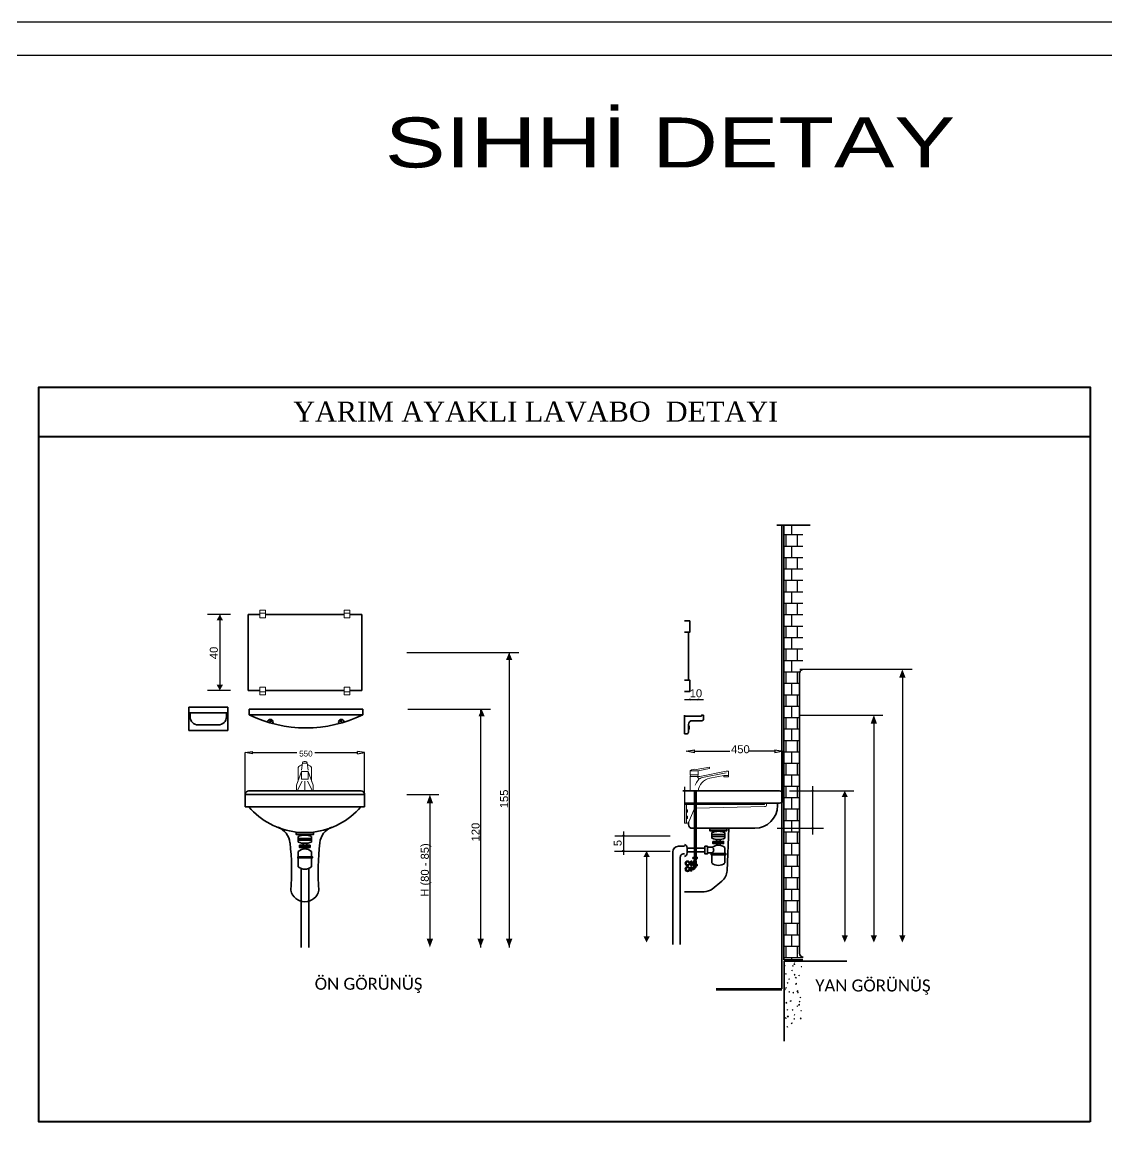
# Model space of a CAD drawing. Header units: centimetres. Extents: x 405464 to 563355, y 50011 to 66875.
# Drawn here: x 551317 to 554570, y 55663 to 59011 of the extents above; entities that cross this region are included whole.
import ezdxf
from ezdxf.enums import TextEntityAlignment as Align

# ---------------------------------------------------------------- set-up
doc = ezdxf.new("R2010")
doc.units = ezdxf.units.CM
doc.layers.get('0').update_dxf_attribs({"lineweight": 9})
for name, color, linetype, lineweight in [('0-KRCN-CHZ', 7, 'Continuous', 25), ('0-KRCN-IST-YAZI', 81, 'Continuous', 30), ('0-KRCN-SHT-DETAY-25', 4, 'Continuous', 25), ('0-KRCN-SHT-DETAY-35', 141, 'Continuous', 35), ('0-KRCN-SHT-DETAY-YAZI', 71, 'Continuous', 35), ('0-KRCN-SHT-DETAY-ÇERÇEVE', 71, 'Continuous', 40), ('0-KRCN-SHT-LAVABO', 171, 'Continuous', 35), ('0-KRCN-SHT-PİSSU50', 220, 'boru50LINE', 35), ('0-KRCN-SHT-SICAKSU-1-2', 50, 'boru12LINE', 35), ('0-KRCN-SHT-SOĞUKSU-1-2', 4, 'boru12LINE', 35), ('0-KRCN-SHT-YAZI', 31, 'Continuous', 35), ('0-KRCN-SIHHI', 7, 'Continuous', 25), ('0-KRCN-ST2', 7, 'Continuous', 25), ('0-KRCN-ST3', 4, 'Continuous', 25), ('0-KRCN-T-DETAIL', 7, 'Continuous', 25), ('0-KRCN-Z-ANTET', 71, 'Continuous', 30)]:
    doc.layers.add(name, color=color, linetype=linetype, lineweight=lineweight)
doc.styles.add('CAP', font='ARIALNB.TTF')
doc.styles.add('KATMAN YAZI STİLİ', font='calibri.ttf')
doc.styles.add('M', font='arial.ttf', dxfattribs={"width": 0.8, "height": 15})
doc.styles.add('mm', font='times.ttf', dxfattribs={"height": 3.3})
doc.styles.add('POZ_YAZILARI', font='arial.ttf', dxfattribs={"height": 30})
doc.styles.add('TROMANT', font='arial.ttf', dxfattribs={"width": 0.8})
doc.linetypes.add('boru12LINE', pattern='A,50,-0.8,["1/2\'\'",CAP,S=7,R=0,X=0,Y=-3],-16', length=66.8)
doc.linetypes.add('boru50LINE', pattern='A,40,-0.8,["50",CAP,S=7,R=0,X=0,Y=-3],-10', length=50.8)

# ---------------------------------------------------------------- blocks, each defined once
blk = doc.blocks.new('_ClosedBlank')
at = {"color": 0, "linetype": 'ByBlock', "lineweight": -2}
for p, q in [((-1, 0.17), (0, 0)), ((-1, 0.17), (-1, -0.17)), ((0, 0), (-1, -0.17))]:
    blk.add_line(p, q, dxfattribs=at)
blk = doc.blocks.new('*U155')
at = {"layer": '0-KRCN-CHZ', "color": 7, "linetype": 'ByBlock', "style": 'POZ_YAZILARI'}
blk.add_text('550', height=10.77, dxfattribs=at).set_placement((64145, -74460.5, 0))
blk = doc.blocks.new('G$CA7AD8ECE')
at = {"layer": '0-KRCN-SHT-DETAY-25', "color": 22}
for p, q in [((1129.4, -221, 108.5), (1129.4, -206.9, 108.5)), ((1117.4, -221, 108.5), (1145.8, -221, 108.5)), ((1120.8, -238.1, 108.5), (1120.8, -221, 108.5)), ((1137.9, -238.1, 108.5), (1137.9, -221, 108.5)), ((1117.4, -238.1, 108.5), (1145.8, -238.1, 108.5)), ((1129.4, -255.2, 108.5), (1129.4, -238.1, 108.5)), ((1117.4, -255.2, 108.5), (1145.8, -255.2, 108.5)), ((1120.8, -272.4, 108.5), (1120.8, -255.2, 108.5)), ((1137.9, -272.4, 108.5), (1137.9, -255.2, 108.5)), ((1117.4, -272.4, 108.5), (1145.8, -272.4, 108.5)), ((1129.4, -289.5, 108.5), (1129.4, -272.4, 108.5)), ((1117.4, -289.5, 108.5), (1145.8, -289.5, 108.5)), ((1120.8, -306.7, 108.5), (1120.8, -289.5, 108.5)), ((1137.9, -306.7, 108.5), (1137.9, -289.5, 108.5)), ((1117.4, -306.7, 108.5), (1145.8, -306.7, 108.5)), ((1129.4, -323.8, 108.5), (1129.4, -306.7, 108.5)), ((1117.4, -323.8, 108.5), (1145.8, -323.8, 108.5)), ((1120.8, -341, 108.5), (1120.8, -323.8, 108.5)), ((1137.9, -341, 108.5), (1137.9, -323.8, 108.5)), ((1117.4, -341, 108.5), (1145.8, -341, 108.5)), ((1129.4, -358.1, 108.5), (1129.4, -341, 108.5)), ((1117.4, -358.1, 108.5), (1145.8, -358.1, 108.5)), ((1120.8, -375.2, 108.5), (1120.8, -358.1, 108.5)), ((1137.9, -375.2, 108.5), (1137.9, -358.1, 108.5)), ((1117.4, -375.2, 108.5), (1145.8, -375.2, 108.5)), ((1129.4, -392.4, 108.5), (1129.4, -375.2, 108.5)), ((1117.4, -392.4, 108.5), (1145.8, -392.4, 108.5)), ((1120.8, -409.5, 108.5), (1120.8, -392.4, 108.5)), ((1137.9, -409.5, 108.5), (1137.9, -392.4, 108.5)), ((1117.4, -409.5, 108.5), (1145.8, -409.5, 108.5)), ((1129.4, -426.7, 108.5), (1129.4, -409.5, 108.5)), ((1117.4, -426.7, 108.5), (1141.2, -426.7, 108.5)), ((1120.8, -443.8, 108.5), (1120.8, -426.7, 108.5)), ((1137.9, -443.8, 108.5), (1137.9, -426.7, 108.5)), ((1117.4, -443.8, 108.5), (1140.7, -443.8, 108.5)), ((1129.4, -461, 108.5), (1129.4, -443.8, 108.5)), ((1117.4, -461, 108.5), (1140.7, -461, 108.5)), ((1120.8, -478.1, 108.5), (1120.8, -461, 108.5)), ((1137.9, -478.1, 108.5), (1137.9, -461, 108.5)), ((1117.4, -478.1, 108.5), (1140.7, -478.1, 108.5)), ((1129.4, -495.2, 108.5), (1129.4, -478.1, 108.5)), ((1117.4, -495.2, 108.5), (1140.7, -495.2, 108.5)), ((1120.8, -512.4, 108.5), (1120.8, -495.2, 108.5)), ((1137.9, -512.4, 108.5), (1137.9, -495.2, 108.5)), ((1117.4, -512.4, 108.5), (1140.7, -512.4, 108.5)), ((1129.4, -529.5, 108.5), (1129.4, -512.4, 108.5)), ((1117.4, -529.5, 108.5), (1140.7, -529.5, 108.5)), ((1120.8, -546.7, 108.5), (1120.8, -529.5, 108.5)), ((1137.9, -546.7, 108.5), (1137.9, -529.5, 108.5)), ((1117.4, -546.7, 108.5), (1140.7, -546.7, 108.5)), ((1129.4, -563.8, 108.5), (1129.4, -546.7, 108.5)), ((1117.4, -563.8, 108.5), (1140.7, -563.8, 108.5)), ((1120.8, -581, 108.5), (1120.8, -563.8, 108.5)), ((1137.9, -581, 108.5), (1137.9, -563.8, 108.5)), ((1117.4, -581, 108.5), (1140.7, -581, 108.5)), ((1129.4, -598.1, 108.5), (1129.4, -581, 108.5)), ((1117.4, -598.1, 108.5), (1140.7, -598.1, 108.5)), ((1120.8, -615.2, 108.5), (1120.8, -598.1, 108.5)), ((1137.9, -615.2, 108.5), (1137.9, -598.1, 108.5)), ((1117.4, -615.2, 108.5), (1140.7, -615.2, 108.5)), ((1129.4, -632.4, 108.5), (1129.4, -615.2, 108.5)), ((1117.4, -632.4, 108.5), (1140.7, -632.4, 108.5)), ((1120.8, -649.5, 108.5), (1120.8, -632.4, 108.5)), ((1137.9, -649.5, 108.5), (1137.9, -632.4, 108.5)), ((1117.4, -649.5, 108.5), (1140.7, -649.5, 108.5)), ((1129.4, -666.7, 108.5), (1129.4, -649.5, 108.5)), ((1117.4, -666.7, 108.5), (1140.7, -666.7, 108.5)), ((1120.8, -683.8, 108.5), (1120.8, -666.7, 108.5)), ((1137.9, -683.8, 108.5), (1137.9, -666.7, 108.5)), ((1117.4, -683.8, 108.5), (1140.7, -683.8, 108.5)), ((1129.4, -701, 108.5), (1129.4, -683.8, 108.5)), ((1117.4, -701, 108.5), (1140.7, -701, 108.5)), ((1120.8, -718.1, 108.5), (1120.8, -701, 108.5)), ((1137.9, -718.1, 108.5), (1137.9, -701, 108.5)), ((1117.4, -718.1, 108.5), (1140.7, -718.1, 108.5)), ((1129.4, -735.2, 108.5), (1129.4, -718.1, 108.5)), ((1117.4, -735.2, 108.5), (1140.7, -735.2, 108.5)), ((1120.8, -752.4, 108.5), (1120.8, -735.2, 108.5)), ((1137.9, -752.4, 108.5), (1137.9, -735.2, 108.5)), ((1117.4, -752.4, 108.5), (1140.7, -752.4, 108.5)), ((1129.4, -769.5, 108.5), (1129.4, -752.4, 108.5)), ((1117.4, -769.5, 108.5), (1140.7, -769.5, 108.5)), ((1120.8, -786.7, 108.5), (1120.8, -769.5, 108.5)), ((1137.9, -786.7, 108.5), (1137.9, -769.5, 108.5)), ((1117.4, -786.7, 108.5), (1140.7, -786.7, 108.5)), ((1129.4, -803.8, 108.5), (1129.4, -786.7, 108.5)), ((1117.4, -803.8, 108.5), (1140.7, -803.8, 108.5)), ((1120.8, -821, 108.5), (1120.8, -803.8, 108.5)), ((1137.9, -821, 108.5), (1137.9, -803.8, 108.5)), ((1117.4, -821, 108.5), (1140.7, -821, 108.5)), ((1129.4, -838.1, 108.5), (1129.4, -821, 108.5)), ((1117.4, -838.1, 108.5), (1140.7, -838.1, 108.5)), ((1120.8, -855.2, 108.5), (1120.8, -838.1, 108.5)), ((1137.9, -855.2, 108.5), (1137.9, -838.1, 108.5)), ((1117.4, -855.2, 108.5), (1145.8, -855.2, 108.5)), ((1129.4, -858.4, 108.5), (1129.4, -855.2, 108.5))]:
    blk.add_line(p, q, dxfattribs=at)
at = {"layer": '0-KRCN-SHT-DETAY-25', "color": 22, "lineweight": 20}
for p, q in [((1117.6, -866.6, 108.5), (1118.2, -865.8, 108.5)), ((1117.6, -866.8, 108.5), (1118.4, -866.9, 108.5)), ((1118, -867.5, 108.5), (1119.2, -867, 108.5)), ((1118, -867.5, 108.5), (1118.8, -868.1, 108.5)), ((1118.4, -866.9, 108.5), (1118.2, -865.8, 108.5)), ((1118.8, -868.1, 108.5), (1119.2, -867, 108.5)), ((1130.2, -867.9, 108.5), (1131, -866.9, 108.5)), ((1130.2, -867.9, 108.5), (1131.3, -868, 108.5)), ((1131.3, -868, 108.5), (1131, -866.9, 108.5)), ((1132, -865.5, 108.5), (1133.4, -864, 108.5)), ((1132, -865.5, 108.5), (1133.6, -865.7, 108.5)), ((1133, -861.7, 108.5), (1134.2, -861.3, 108.5)), ((1133, -861.7, 108.5), (1133.9, -862.3, 108.5)), ((1133.6, -865.7, 108.5), (1133.4, -864, 108.5)), ((1133.9, -862.3, 108.5), (1134.2, -861.2, 108.5)), ((1143, -869.1, 108.5), (1143.9, -868, 108.5)), ((1143, -869.1, 108.5), (1144.1, -869.2, 108.5)), ((1119.9, -880.3, 108.5), (1120.7, -879.2, 108.5)), ((1119.9, -880.3, 108.5), (1120.9, -880.3, 108.5)), ((1120.9, -880.3, 108.5), (1120.7, -879.2, 108.5)), ((1124.3, -887.6, 108.5), (1125.5, -887.1, 108.5)), ((1125.2, -888.2, 108.5), (1125.5, -887.1, 108.5)), ((1128.6, -874.7, 108.5), (1129.9, -874.2, 108.5)), ((1128.6, -874.7, 108.5), (1129.5, -875.3, 108.5)), ((1129.5, -875.3, 108.5), (1129.9, -874.2, 108.5)), ((1132.7, -881.4, 108.5), (1133.5, -880.3, 108.5)), ((1132.7, -881.4, 108.5), (1133.7, -881.5, 108.5)), ((1133.7, -881.5, 108.5), (1133.5, -880.3, 108.5)), ((1134.4, -885.8, 108.5), (1135.7, -884.4, 108.5)), ((1134.4, -885.8, 108.5), (1135.9, -886.1, 108.5)), ((1135.9, -886.1, 108.5), (1135.7, -884.4, 108.5)), ((1139.3, -881.9, 108.5), (1140.5, -881.4, 108.5)), ((1139.3, -881.9, 108.5), (1140.2, -882.5, 108.5)), ((1140.2, -882.5, 108.5), (1140.5, -881.4, 108.5)), ((1117.7, -903.2, 108.5), (1119.1, -901.8, 108.5)), ((1117.7, -903.2, 108.5), (1119.2, -903.5, 108.5)), ((1119.2, -903.5, 108.5), (1119.1, -901.8, 108.5)), ((1119.9, -900.6, 108.5), (1121.2, -900.1, 108.5)), ((1119.9, -900.6, 108.5), (1120.8, -901.2, 108.5)), ((1120.8, -901.2, 108.5), (1121.2, -900.1, 108.5)), ((1122.3, -893.7, 108.5), (1123.2, -892.7, 108.5)), ((1122.3, -893.7, 108.5), (1123.4, -893.8, 108.5)), ((1123.4, -893.8, 108.5), (1123.2, -892.7, 108.5)), ((1124.3, -887.6, 108.5), (1125.2, -888.2, 108.5)), ((1134.9, -894.8, 108.5), (1136.2, -894.3, 108.5)), ((1134.9, -894.8, 108.5), (1135.8, -895.4, 108.5)), ((1135.1, -894.8, 108.5), (1136, -893.8, 108.5)), ((1135.1, -894.8, 108.5), (1136.2, -894.9, 108.5)), ((1135.8, -895.4, 108.5), (1136.2, -894.3, 108.5)), ((1136.2, -894.9, 108.5), (1136, -893.8, 108.5)), ((1124.8, -907.1, 108.5), (1125.7, -906.1, 108.5)), ((1124.8, -907.1, 108.5), (1125.9, -907.2, 108.5)), ((1125.9, -907.2, 108.5), (1125.7, -906.1, 108.5)), ((1126.2, -920.7, 108.5), (1127.5, -920.2, 108.5)), ((1126.2, -920.7, 108.5), (1127.1, -921.3, 108.5)), ((1127.1, -921.3, 108.5), (1127.5, -920.2, 108.5)), ((1127.3, -920.5, 108.5), (1128.2, -919.5, 108.5)), ((1127.3, -920.5, 108.5), (1128.4, -920.6, 108.5)), ((1128.4, -920.6, 108.5), (1128.2, -919.5, 108.5)), ((1130.6, -907.8, 108.5), (1131.8, -907.3, 108.5)), ((1130.6, -907.8, 108.5), (1131.5, -908.4, 108.5)), ((1131.5, -908.4, 108.5), (1131.8, -907.3, 108.5)), ((1136.7, -906.2, 108.5), (1138.1, -904.7, 108.5)), ((1136.7, -906.2, 108.5), (1138.3, -906.4, 108.5)), ((1137.6, -908.2, 108.5), (1138.5, -907.2, 108.5)), ((1137.6, -908.2, 108.5), (1138.7, -908.3, 108.5)), ((1138.3, -906.4, 108.5), (1138.1, -904.7, 108.5)), ((1138.7, -908.3, 108.5), (1138.5, -907.2, 108.5)), ((1140.1, -921.7, 108.5), (1141, -920.6, 108.5)), ((1141.2, -921.8, 108.5), (1141, -920.6, 108.5)), ((1141.2, -915, 108.5), (1142.5, -914.5, 108.5)), ((1141.2, -915, 108.5), (1142.1, -915.6, 108.5)), ((1142.1, -915.6, 108.5), (1142.5, -914.5, 108.5)), ((1117.6, -932.1, 108.5), (1117.8, -931.8, 108.5)), ((1117.6, -932.9, 108.5), (1118, -933, 108.5)), ((1118, -932.9, 108.5), (1117.8, -931.8, 108.5)), ((1120, -923.6, 108.5), (1121.4, -922.1, 108.5)), ((1120, -923.6, 108.5), (1121.6, -923.8, 108.5)), ((1121.6, -923.8, 108.5), (1121.4, -922.1, 108.5)), ((1121.9, -933.7, 108.5), (1123.1, -933.2, 108.5)), ((1121.9, -933.7, 108.5), (1122.8, -934.3, 108.5)), ((1122.8, -934.3, 108.5), (1123.1, -933.2, 108.5)), ((1129.8, -934, 108.5), (1130.6, -933, 108.5)), ((1129.8, -934, 108.5), (1130.8, -934.1, 108.5)), ((1130.8, -934.1, 108.5), (1130.6, -932.9, 108.5)), ((1136.9, -927.9, 108.5), (1138.2, -927.4, 108.5)), ((1136.9, -927.9, 108.5), (1137.8, -928.5, 108.5)), ((1137.8, -928.5, 108.5), (1138.2, -927.4, 108.5)), ((1139.1, -926.5, 108.5), (1140.5, -925.1, 108.5)), ((1139.1, -926.5, 108.5), (1140.7, -926.8, 108.5)), ((1140.1, -921.7, 108.5), (1141.2, -921.8, 108.5)), ((1140.7, -926.8, 108.5), (1140.5, -925.1, 108.5)), ((1142.6, -935.1, 108.5), (1143.4, -934.1, 108.5)), ((1142.6, -935.1, 108.5), (1143.6, -935.2, 108.5)), ((1117.6, -946.6, 108.5), (1118.8, -946.1, 108.5)), ((1117.6, -946.6, 108.5), (1118.4, -947.2, 108.5)), ((1118.4, -947.2, 108.5), (1118.8, -946.1, 108.5)), ((1119.4, -946.3, 108.5), (1120.3, -945.3, 108.5)), ((1119.4, -946.3, 108.5), (1120.5, -946.4, 108.5)), ((1120.5, -946.4, 108.5), (1120.3, -945.3, 108.5)), ((1122.4, -943.9, 108.5), (1123.8, -942.5, 108.5)), ((1122.4, -943.9, 108.5), (1124, -944.2, 108.5)), ((1124, -944.2, 108.5), (1123.8, -942.5, 108.5)), ((1128.2, -953.8, 108.5), (1129.5, -953.3, 108.5)), ((1128.2, -953.8, 108.5), (1129.1, -954.4, 108.5)), ((1129.1, -954.4, 108.5), (1129.5, -953.3, 108.5)), ((1132.2, -947.4, 108.5), (1133.1, -946.4, 108.5)), ((1132.2, -947.4, 108.5), (1133.3, -947.5, 108.5)), ((1132.6, -940.9, 108.5), (1133.8, -940.4, 108.5)), ((1132.6, -940.9, 108.5), (1133.4, -941.5, 108.5)), ((1133.3, -947.5, 108.5), (1133.1, -946.4, 108.5)), ((1133.4, -941.5, 108.5), (1133.8, -940.4, 108.5)), ((1141.5, -946.9, 108.5), (1142.8, -945.5, 108.5)), ((1141.5, -946.9, 108.5), (1143, -947.1, 108.5)), ((1143, -947.1, 108.5), (1142.8, -945.4, 108.5)), ((1121.9, -959.7, 108.5), (1122.8, -958.7, 108.5)), ((1123, -959.8, 108.5), (1122.8, -958.7, 108.5))]:
    blk.add_line(p, q, dxfattribs=at)
at = {"layer": '0-KRCN-SHT-DETAY-35', "color": 120}
for p, q in [((1156.7, -206.9, 108.5), (1106.9, -206.9, 108.5)), ((1114.1, -902, 108.5), (1114.1, -206.9, 108.5)), ((1117.4, -858.4, 108.5), (1117.4, -206.9, 108.5)), ((1140.7, -848.8, 108.5), (1140.7, -428.9, 108.5)), ((1145.8, -858.4, 108.5), (1117.4, -858.4, 108.5)), ((1211.5, -860.6, 108.5), (1117.6, -860.6, 108.5)), ((1117.6, -860.6, 108.5), (1117.6, -980.6, 108.5)), ((1114.1, -902, 108.5), (1015.5, -902, 108.5)), ((1114.1, -902.7, 108.5), (1015.5, -902.7, 108.5)), ((1114.1, -903.4, 108.5), (1015.5, -903.4, 108.5))]:
    blk.add_line(p, q, dxfattribs=at)
for centre, start, end in [((1146.4, -428.9, 108.5), 108.642, 180), ((1146.4, -848.8, 108.5), 180, 270)]:
    blk.add_arc(centre, 5.71, start, end, dxfattribs=at)
at = {"layer": '0-KRCN-SHT-DETAY-ÇERÇEVE'}
blk.add_line((0, -73.9), (1576.4, -73.9), dxfattribs=at)
blk.add_lwpolyline([(1576.4, -1101.8), (0, -1101.8), (0, 0), (1576.4, 0)], close=True, dxfattribs=at)
at = {"layer": '0-KRCN-SHT-LAVABO', "color": 120, "linetype": 'Continuous', "lineweight": 20}
for p, q in [((331.3, -334.3, 108.5), (331.3, -345.7, 108.5)), ((331.3, -334.3, 108.5), (339.9, -334.3, 108.5)), ((339.9, -334.3, 108.5), (339.9, -345.7, 108.5)), ((466.4, -334.3, 108.5), (457.7, -334.3, 108.5)), ((457.7, -334.3, 108.5), (457.7, -345.7, 108.5)), ((466.4, -334.3, 108.5), (466.4, -345.7, 108.5)), ((331.3, -338.6, 108.5), (339.9, -338.6, 108.5)), ((331.3, -345.7, 108.5), (339.9, -345.7, 108.5)), ((466.4, -338.6, 108.5), (457.7, -338.6, 108.5)), ((466.4, -345.7, 108.5), (457.7, -345.7, 108.5)), ((331.3, -449.8, 108.5), (339.9, -449.8, 108.5)), ((331.3, -449.8, 108.5), (331.3, -461.2, 108.5)), ((339.9, -449.8, 108.5), (339.9, -461.2, 108.5)), ((466.4, -449.8, 108.5), (457.7, -449.8, 108.5)), ((457.7, -449.8, 108.5), (457.7, -461.2, 108.5)), ((466.4, -449.8, 108.5), (466.4, -461.2, 108.5)), ((331.3, -456.8, 108.5), (339.9, -456.8, 108.5)), ((331.3, -461.2, 108.5), (339.9, -461.2, 108.5)), ((466.4, -456.8, 108.5), (457.7, -456.8, 108.5)), ((466.4, -461.2, 108.5), (457.7, -461.2, 108.5)), ((395.1, -563.2, 108.5), (393.6, -574.3, 108.5)), ((395, -563.9, 108.5), (402.3, -563.9, 108.5)), ((399.8, -561.1, 108.5), (397.5, -561.1, 108.5)), ((403.8, -574.3, 108.5), (402.2, -563.2, 108.5)), ((386.4, -596.9, 108.5), (393.6, -576.4, 108.5)), ((388.5, -590.8, 108.5), (388.5, -570.2, 108.5)), ((411, -596.9, 108.5), (403.8, -576.4, 108.5)), ((408.8, -590.8, 108.5), (408.8, -570.2, 108.5)), ((976.7, -575.2, 108.5), (976.7, -581.2, 108.5)), ((976.7, -575.2, 108.5), (988.7, -575.2, 108.5)), ((976.7, -583.6, 108.5), (977.4, -581.2, 108.5)), ((976.7, -581.2, 108.5), (988.7, -581.2, 108.5)), ((976.7, -583.6, 108.5), (976.7, -605.2, 108.5)), ((976.7, -583.6, 108.5), (991.1, -583.6, 108.5)), ((985.8, -573.4, 108.5), (1005.5, -569.5, 108.5)), ((988.7, -583.6, 108.5), (988, -581.2, 108.5)), ((988.7, -575.2, 108.5), (1005.5, -571.9, 108.5)), ((988.7, -575.2, 108.5), (988.7, -581.2, 108.5)), ((991.1, -583.6, 108.5), (1030.7, -575.7, 108.5)), ((995.4, -585.2, 108.5), (1030.7, -578.1, 108.5)), ((1005.5, -569.5, 108.5), (1005.5, -571.9, 108.5)), ((1006.1, -586.3, 108.5), (1027.1, -582.1, 108.5)), ((1027.1, -582.1, 108.5), (1034.3, -582.1, 108.5)), ((1027.1, -582.1, 108.5), (1027.1, -584, 108.5)), ((1027.1, -584, 108.5), (1034.3, -584, 108.5)), ((1030.7, -575.7, 108.5), (1034.3, -575.7, 108.5)), ((1034.3, -575.7, 108.5), (1034.3, -584, 108.5)), ((386.4, -605.1, 108.5), (386.4, -596.9, 108.5)), ((394.7, -590.7, 108.5), (387.1, -605.1, 108.5)), ((398.7, -590.7, 108.5), (398.7, -605.1, 108.5)), ((402.6, -590.7, 108.5), (410.2, -605.1, 108.5)), ((411, -605.1, 108.5), (411, -596.9, 108.5)), ((386.4, -605.1, 108.5), (411, -605.1, 108.5)), ((968.4, -625.6, 108.5), (1088.4, -625.6, 108.5)), ((971.3, -625.6, 108.5), (971.3, -653.7, 108.5)), ((974.8, -651.9, 108.5), (982.5, -632.8, 108.5)), ((985, -631, 108.5), (1088.4, -628.8, 108.5)), ((1088.4, -625.6, 108.5), (1088.4, -623.7, 108.5)), ((1091.2, -626, 108.5), (1091.2, -623.7, 108.5)), ((968.4, -653.7, 108.5), (972.2, -653.7, 108.5))]:
    blk.add_line(p, q, dxfattribs=at)
at = {"layer": '0-KRCN-SHT-LAVABO', "linetype": 'Continuous'}
for p, q in [((313.5, -454.6, 108.5), (313.5, -340.9, 108.5)), ((313.5, -340.9, 108.5), (331.3, -340.9, 108.5)), ((339.9, -340.9, 108.5), (457.7, -340.9, 108.5)), ((466.4, -340.9, 108.5), (484.1, -340.9, 108.5)), ((484.1, -454.6, 108.5), (484.1, -340.9, 108.5)), ((974.1, -367.3, 108.5), (974.1, -439.1, 108.5)), ((313.5, -454.6, 108.5), (331.3, -454.6, 108.5)), ((339.9, -454.6, 108.5), (457.7, -454.6, 108.5)), ((466.4, -454.6, 108.5), (484.1, -454.6, 108.5)), ((224.6, -479.8, 108.5), (283.1, -479.8, 108.5)), ((224.6, -479.8, 108.5), (224.6, -514.8, 108.5)), ((283.1, -514.8, 108.5), (283.1, -479.8, 108.5)), ((485.5, -482.5, 108.5), (315, -482.5, 108.5)), ((315, -482.5, 108.5), (315, -491, 108.5)), ((485.5, -482.5, 108.5), (485.5, -491, 108.5)), ((224.6, -488.3, 108.5), (283.1, -488.3, 108.5)), ((226.6, -488.3, 108.5), (226.6, -494.2, 108.5)), ((281, -488.3, 108.5), (281, -494.2, 108.5)), ((485.5, -491, 108.5), (315, -491, 108.5)), ((968.4, -491.5, 108.5), (968.4, -519.9, 108.5)), ((968.4, -493, 108.5), (993.6, -493, 108.5)), ((979.8, -500, 108.5), (994, -500, 108.5)), ((994, -491.5, 108.5), (996.9, -491.5, 108.5)), ((996.9, -491.5, 108.5), (996.9, -497.2, 108.5)), ((224.6, -514.8, 108.5), (283.1, -514.8, 108.5)), ((238.7, -506.3, 108.5), (269, -506.3, 108.5)), ((974.1, -505.7, 108.5), (974.1, -517.1, 108.5)), ((968.4, -519.9, 108.5), (971.3, -519.9, 108.5)), ((968.4, -519.9, 108.5), (971.3, -519.9, 108.5)), ((309.3, -609.9, 108.5), (309.3, -629.4, 108.5)), ((309.3, -610.9, 108.5), (488.4, -610.9, 108.5)), ((314.3, -605.1, 108.5), (483, -605.1, 108.5)), ((488.4, -609.9, 108.5), (488.4, -629.4, 108.5)), ((965.6, -605.2, 108.5), (1110.6, -605.2, 108.5)), ((1116.3, -610.9, 108.5), (1116.3, -618, 108.5)), ((309.3, -629.4, 108.5), (488.4, -629.4, 108.5)), ((968.4, -623.7, 108.5), (1110.6, -623.7, 108.5)), ((1107.7, -623.7, 108.5), (1107.7, -627.2, 108.5)), ((385.9, -667.8, 108.5), (411.7, -667.8, 108.5)), ((974.1, -652.9, 108.5), (974.1, -655.7, 108.5)), ((979.8, -661.3, 108.5), (1073.6, -661.3, 108.5)), ((1032, -725, 108.5), (1034.6, -661.3, 108.5)), ((1024.2, -740.8, 108.5), (1009.9, -752.4, 108.5)), ((997.5, -756.4, 108.5), (968.4, -756.4, 108.5))]:
    blk.add_line(p, q, dxfattribs=at)
at = {"layer": '0-KRCN-SHT-LAVABO', "linetype": 'Continuous', "elevation": 108.5}
for points in [[(968.4, -350.3), (976, -350.3), (976, -367.3), (968.4, -367.3)], [(968.4, -456.1), (976, -456.1), (976, -439.1), (968.4, -439.1)], [(974.1, -513.7), (974.7, -513.7), (974.7, -507.3), (974.1, -507.3)], [(974.7, -511.9), (975.3, -511.9), (975.3, -508.6), (974.7, -508.6)], [(385.9, -667), (385.9, -670.8), (398.8, -670.8)], [(411.7, -667), (411.7, -670.8), (398.8, -670.8)]]:
    blk.add_lwpolyline(points, dxfattribs=at)
for points in [[(994, -491.5), (994, -491.5, -0.133965), (993.6, -493)], [(377.7, -754.4, 0.046659), (376.5, -683.1)], [(421.1, -683.1, 0.046643), (419.9, -754.4, 0.046643)]]:
    blk.add_lwpolyline(points, format="xyb", dxfattribs=at)
at = {"layer": '0-KRCN-SHT-LAVABO', "color": 120, "linetype": 'Continuous', "lineweight": 20, "elevation": 108.5}
blk.add_lwpolyline([(393.6, -576.4), (393.6, -587.8), (403.8, -587.8), (403.8, -576.4)], close=True, dxfattribs=at)
for points in [[(971.3, -637.4), (972.9, -637.4), (972.9, -633.9), (971.3, -633.9)], [(971.3, -646.7), (972.9, -646.7), (972.9, -643.3), (971.3, -643.3)]]:
    blk.add_lwpolyline(points, dxfattribs=at)
at = {"layer": '0-KRCN-SHT-LAVABO', "linetype": 'Continuous'}
for centre in [(347.5, -500.3, 108.5), (453, -500.3, 108.5)]:
    blk.add_circle(centre, 1.15, dxfattribs=at)
for centre, radius, start, end in [((238.7, -494.2, 108.5), 12.1, 180, 270), ((269, -494.2, 108.5), 12.1, 270, 0), ((400.3, -318.2, 108.5), 192.7, 243.732, 296.268), ((347.1, -502, 108.5), 4.03, 324.1885, 183.5443), ((453.4, -502, 108.5), 4.03, 356.4557, 215.8115), ((979.8, -505.7, 108.5), 5.69, 90, 180), ((994, -497.2, 108.5), 2.84, 270, 0), ((971.3, -517.1, 108.5), 2.84, 270, 0), ((314.5, -610.4, 108.5), 5.26, 88.0953, 174.201), ((483.1, -610.4, 108.5), 5.26, 5.799, 91.9047), ((1110.6, -610.9, 108.5), 5.69, 0, 90), ((1110.6, -618, 108.5), 5.69, 270, 0), ((398.8, -556.3, 108.5), 111.4, 220.978, 263.3453), ((398.8, -556.3, 108.5), 111.4, 276.6547, 319.022), ((1073.6, -627.2, 108.5), 34.1, 270, 0), ((348.2, -686.2, 108.5), 28.4, 6.3586, 68.7969), ((449.4, -686.2, 108.5), 28.4, 111.2031, 173.6414), ((979.8, -655.7, 108.5), 5.69, 180, 270), ((398.8, -750.1, 108.5), 21.5, 191.4002, 348.6672)]:
    blk.add_arc(centre, radius, start, end, dxfattribs=at)
at = {"layer": '0-KRCN-SHT-LAVABO', "color": 120, "linetype": 'Continuous', "lineweight": 20}
for centre, radius, start, end in [((398.7, -578.3, 108.5), 13, 107.405, 141.3143), ((397.5, -563.6, 108.5), 2.42, 90, 171.8814), ((399.8, -563.6, 108.5), 2.42, 8.1186, 90), ((398.7, -578.3, 108.5), 13, 38.6857, 72.595), ((982.7, -581.5, 108.5), 8.7, 69.017, 133.6028), ((996.7, -576.8, 108.5), 12, 219.6988, 240.2028), ((997.7, -597, 108.5), 12, 101.3099, 140.3012), ((1010.3, -607.5, 108.5), 28.4, 140.3012, 157.1612), ((1010.3, -607.5, 108.5), 21.6, 101.3099, 175.3873), ((985.1, -633.9, 108.5), 2.84, 91.2469, 158.1971), ((1088.4, -626, 108.5), 2.84, 271.2469, 0), ((972.2, -650.8, 108.5), 2.84, 270, 338.1971)]:
    blk.add_arc(centre, radius, start, end, dxfattribs=at)
at = {"layer": '0-KRCN-SHT-LAVABO', "linetype": 'Continuous', "extrusion": (1.09378e-08, 2.64266e-09, 1)}
blk.add_arc((1010.6, -724.1, 108.5), 21.5, 309.2506, 357.6616, dxfattribs=at)
at = {"layer": '0-KRCN-SHT-LAVABO', "linetype": 'Continuous', "extrusion": (-1.00358e-08, 3.75898e-08, 1)}
blk.add_arc((997.5, -734.9, 108.5), 21.5, 270, 305.1797, dxfattribs=at)
at = {"layer": '0-KRCN-SHT-PİSSU50', "linetype": 'Continuous', "ltscale": 0.8}
for p, q in [((1006.1, -662.1, 108.5), (1031.9, -662.1, 108.5)), ((1009.1, -676.3, 108.5), (1009.1, -667.7, 108.5)), ((1016.2, -665.1, 108.5), (1016.2, -666, 108.5)), ((1021.8, -665.1, 108.5), (1021.8, -666, 108.5)), ((1028.9, -676.3, 108.5), (1028.9, -667.7, 108.5)), ((388.9, -682, 108.5), (388.9, -673.5, 108.5)), ((388.9, -676.5, 108.5), (408.7, -676.5, 108.5)), ((388.9, -679.3, 108.5), (408.7, -679.3, 108.5)), ((396, -670.8, 108.5), (396, -671.7, 108.5)), ((396, -683.7, 108.5), (396, -686.8, 108.5)), ((401.7, -670.8, 108.5), (401.7, -671.7, 108.5)), ((401.7, -683.7, 108.5), (401.7, -686.8, 108.5)), ((408.7, -682, 108.5), (408.7, -673.5, 108.5)), ((1009.1, -670.8, 108.5), (1028.9, -670.8, 108.5)), ((1009.1, -673.6, 108.5), (1028.9, -673.6, 108.5)), ((1010.9, -682.6, 108.5), (1026.8, -682.6, 108.5)), ((1016.2, -678, 108.5), (1016.2, -681.1, 108.5)), ((1016.2, -684.4, 108.5), (1016.2, -686.7, 108.5)), ((1021.8, -678, 108.5), (1021.8, -681.1, 108.5)), ((1021.8, -684.4, 108.5), (1021.8, -686.7, 108.5)), ((388.9, -704, 108.5), (388.9, -696, 108.5)), ((390.7, -688.3, 108.5), (406.6, -688.3, 108.5)), ((396, -690.1, 108.5), (396, -692.4, 108.5)), ((401.7, -690.1, 108.5), (401.7, -692.4, 108.5)), ((408.7, -704, 108.5), (408.7, -696, 108.5)), ((950.5, -696.9, 108.5), (950.5, -835.4, 108.5)), ((968.4, -688.4, 108.5), (959, -688.4, 108.5)), ((968.4, -699.8, 108.5), (966.2, -699.8, 108.5)), ((998.8, -691.2, 108.5), (972.2, -691.2, 108.5)), ((998.8, -696.9, 108.5), (972.2, -696.9, 108.5)), ((1009.7, -689.8, 108.5), (1002.6, -689.8, 108.5)), ((1009.1, -698.3, 108.5), (1002.6, -698.3, 108.5)), ((1009.1, -699.4, 108.5), (1009.1, -698.3, 108.5)), ((1009.1, -713.4, 108.5), (1009.1, -701.1, 108.5)), ((1028.9, -699.4, 108.5), (1028.9, -690.3, 108.5)), ((1028.9, -713.4, 108.5), (1028.9, -701.1, 108.5)), ((388.9, -719.1, 108.5), (388.9, -705.7, 108.5)), ((408.7, -719.1, 108.5), (408.7, -705.7, 108.5)), ((961.9, -704, 108.5), (961.9, -835.4, 108.5)), ((393.1, -721.7, 108.5), (393.1, -839.9, 108.5)), ((404.5, -721.7, 108.5), (404.5, -839.9, 108.5))]:
    blk.add_line(p, q, dxfattribs=at)
at = {"layer": '0-KRCN-SHT-PİSSU50', "linetype": 'Continuous', "ltscale": 0.8, "elevation": 108.5}
for points in [[(1006.1, -661.3), (1006.1, -665.1), (1019, -665.1)], [(1031.9, -661.3), (1031.9, -665.1), (1019, -665.1)]]:
    blk.add_lwpolyline(points, dxfattribs=at)
blk.add_lwpolyline([(968.4, -703.7, 0.316075), (972.2, -698.3), (972.2, -691.1, 0.316075), (968.4, -685.7)], format="xyb", dxfattribs=at)
for points in [[(1010.9, -681.1), (1010.9, -684.4), (1026.8, -684.4), (1026.8, -681.1)], [(390.7, -686.8), (390.7, -690.1), (406.6, -690.1), (406.6, -686.8)], [(998.8, -688.4), (998.8, -699.9), (1002.6, -699.9), (1002.6, -688.4)], [(1008.1, -699.4), (1008.1, -701.1), (1030.2, -701.1), (1030.2, -699.4)], [(388, -704), (388, -705.7), (410.1, -705.7), (410.1, -704)]]:
    blk.add_lwpolyline(points, close=True, dxfattribs=at)
at = {"layer": '0-KRCN-SHT-PİSSU50', "linetype": 'Continuous', "ltscale": 0.8}
for centre, radius, start, end in [((1019, -693, 108.5), 27.1, 68.5327, 111.4673), ((398.8, -698.7, 108.5), 27.1, 68.5327, 111.4673), ((398.8, -656.8, 108.5), 27.1, 248.5327, 291.4673), ((1019, -651.1, 108.5), 27.1, 248.5327, 291.4673), ((398.8, -707.6, 108.5), 15.2, 49.3706, 130.6294), ((959, -696.9, 108.5), 8.53, 90, 180), ((966.2, -704, 108.5), 4.26, 90, 180), ((1007.2, -693.9, 108.5), 4.8, 292.8354, 58.7893), ((1019, -701.9, 108.5), 15.2, 49.3706, 127.6), ((398.8, -707.6, 108.5), 15.2, 229.3706, 310.6294), ((1019, -701.9, 108.5), 15.2, 229.3706, 310.6294)]:
    blk.add_arc(centre, radius, start, end, dxfattribs=at)
at = {"layer": '0-KRCN-SHT-SICAKSU-1-2', "linetype": 'Continuous', "ltscale": 0.9}
blk.add_line((984.3, -605.2, 108.5), (984.3, -715.8, 108.5), dxfattribs=at)
at = {"layer": '0-KRCN-SHT-SICAKSU-1-2', "ltscale": 0.9}
for p, q in [((982.5, -714.3, 108.5), (982.5, -715.8, 108.5)), ((982.5, -717.3, 108.5), (982.5, -717.5, 108.5)), ((984.3, -717.3, 108.5), (984.3, -717.5, 108.5)), ((985.6, -710.5, 108.5), (985.6, -715.8, 108.5)), ((975.2, -722.4, 108.5), (979.4, -722.4, 108.5)), ((975.7, -720.6, 108.5), (977.6, -720.6, 108.5)), ((976, -723.7, 108.5), (977.6, -723.7, 108.5)), ((978.9, -720.6, 108.5), (979.4, -720.6, 108.5)), ((978.9, -723.7, 108.5), (979.4, -723.7, 108.5))]:
    blk.add_line(p, q, dxfattribs=at)
at = {"layer": '0-KRCN-SHT-SICAKSU-1-2', "ltscale": 0.9, "elevation": 108.5}
for points in [[(977.6, -719.2), (977.6, -725.2), (978.9, -725.2), (978.9, -719.2)], [(980.8, -715.8), (980.8, -717.3), (987.2, -717.3), (987.2, -715.8)]]:
    blk.add_lwpolyline(points, close=True, dxfattribs=at)
at = {"layer": '0-KRCN-SHT-SICAKSU-1-2', "ltscale": 0.9}
for radius in [3.44, 2.4]:
    blk.add_circle((972.8, -722.5, 108.5), radius, dxfattribs=at)
for radius in [3.09, 4.89, 6.19]:
    blk.add_arc((979.4, -717.5, 108.5), radius, 270, 0, dxfattribs=at)
at = {"layer": '0-KRCN-SHT-SOĞUKSU-1-2', "ltscale": 0.9}
for p, q in [((975.2, -713.9, 108.5), (979.4, -713.9, 108.5)), ((975.7, -712.1, 108.5), (977.6, -712.1, 108.5)), ((976, -715.2, 108.5), (977.6, -715.2, 108.5)), ((978.9, -712.1, 108.5), (979.4, -712.1, 108.5)), ((978.9, -715.2, 108.5), (979.4, -715.2, 108.5))]:
    blk.add_line(p, q, dxfattribs=at)
at = {"layer": '0-KRCN-SHT-SOĞUKSU-1-2', "ltscale": 0.9, "elevation": 108.5}
for points in [[(977.6, -710.6), (977.6, -716.7), (978.9, -716.7), (978.9, -710.6)], [(980.8, -705), (980.8, -706.5), (987.2, -706.5), (987.2, -705)]]:
    blk.add_lwpolyline(points, close=True, dxfattribs=at)
at = {"layer": '0-KRCN-SHT-SOĞUKSU-1-2', "ltscale": 0.9}
for radius in [3.44, 2.4]:
    blk.add_circle((972.8, -713.9, 108.5), radius, dxfattribs=at)
blk.add_arc((979.4, -709, 108.5), 4.89, 270, 0, dxfattribs=at)
at = {"layer": '0-KRCN-SIHHI', "linetype": 'ByBlock'}
for p, q in [((287.3, -340.9, 108.5), (252.8, -340.9, 108.5)), ((271.2, -340.9, 108.5), (271.2, -446.2, 108.5)), ((551.6, -397.7, 108.5), (719.9, -397.7, 108.5)), ((705.2, -397.7, 108.5), (705.2, -839.9, 108.5)), ((1141.3, -422.8, 108.5), (1309.6, -422.8, 108.5)), ((1294.9, -435.3, 108.5), (1294.9, -821.7, 108.5)), ((287.3, -454.6, 108.5), (252.8, -454.6, 108.5)), ((968.4, -468.3, 108.5), (996.9, -468.3, 108.5)), ((553, -482.5, 108.5), (677.2, -482.5, 108.5)), ((662.4, -482.5, 108.5), (662.4, -839.9, 108.5)), ((1141.3, -491.5, 108.5), (1265.5, -491.5, 108.5)), ((1252.2, -504.4, 108.5), (1252.2, -821.7, 108.5)), ((309.3, -609.9, 108.5), (309.3, -547.9, 108.5)), ((320.1, -547.9, 108.5), (386.5, -547.9, 108.5)), ((413.8, -547.9, 108.5), (477.6, -547.9, 108.5)), ((488.4, -609.9, 108.5), (488.4, -547.9, 108.5)), ((983.1, -545.9, 108.5), (1036, -545.9, 108.5)), ((1103.8, -545.9, 108.5), (1064.6, -545.9, 108.5)), ((1116.3, -610.9, 108.5), (1116.4, -545.8, 108.5)), ((1160.3, -598.3, 108.5), (1160.3, -670.6, 108.5)), ((551.6, -610.9, 108.5), (599.7, -610.9, 108.5)), ((1125.5, -605.2, 108.5), (1173.6, -605.2, 108.5)), ((1173.9, -605.2, 108.5), (1222, -605.2, 108.5)), ((1208.6, -614.6, 108.5), (1208.6, -821.7, 108.5)), ((586.3, -623.7, 108.5), (586.3, -827.1, 108.5)), ((876.5, -666.1, 108.5), (876.5, -701.2, 108.5)), ((1107.2, -661.3, 108.5), (1176.6, -661.3, 108.5)), ((863.8, -672.6, 108.5), (946.7, -672.6, 108.5)), ((863.3, -695.5, 108.5), (946.7, -695.5, 108.5)), ((911.3, -704.3, 108.5), (911.3, -823.4, 108.5))]:
    blk.add_line(p, q, dxfattribs=at)
for centre in [(1160.3, -605.2, 108.5), (1160.3, -661.3, 108.5), (876.5, -672.6, 108.5), (876.5, -695.5, 108.5)]:
    blk.add_circle(centre, 1.14, dxfattribs=at)
for points in [[(266.5, -349.3, 108.5), (275.9, -349.3, 108.5), (271.2, -340.9, 108.5)], [(700.4, -409, 108.5), (709.9, -409, 108.5), (705.2, -397.7, 108.5)], [(1290.2, -435.3, 108.5), (1299.7, -435.3, 108.5), (1294.9, -422.8, 108.5)], [(266.5, -446.2, 108.5), (275.9, -446.2, 108.5), (271.2, -454.6, 108.5)], [(977.5, -466.8, 108.5), (977.5, -469.8, 108.5), (968.4, -468.3, 108.5)], [(987.8, -466.8, 108.5), (987.8, -469.8, 108.5), (996.9, -468.3, 108.5)], [(659.1, -493.7, 108.5), (668.6, -493.7, 108.5), (663.9, -482.5, 108.5)], [(1247.4, -504.4, 108.5), (1256.9, -504.4, 108.5), (1252.2, -491.5, 108.5)], [(581.6, -623.7, 108.5), (591, -623.7, 108.5), (586.3, -610.9, 108.5)], [(1203.9, -614.6, 108.5), (1213.3, -614.6, 108.5), (1208.6, -605.2, 108.5)], [(906.6, -704.3, 108.5), (916.1, -704.3, 108.5), (911.3, -695.5, 108.5)], [(581.6, -827.1, 108.5), (591, -827.1, 108.5), (586.3, -839.9, 108.5)], [(657.7, -827.1, 108.5), (667.2, -827.1, 108.5), (662.4, -839.9, 108.5)], [(700.4, -827.1, 108.5), (709.9, -827.1, 108.5), (705.2, -839.9, 108.5)], [(906.6, -823.4, 108.5), (916.1, -823.4, 108.5), (911.3, -832.7, 108.5)], [(1203.9, -821.7, 108.5), (1213.3, -821.7, 108.5), (1208.6, -832.7, 108.5)], [(1247.4, -821.7, 108.5), (1256.9, -821.7, 108.5), (1252.2, -832.7, 108.5)], [(1290.2, -821.7, 108.5), (1299.7, -821.7, 108.5), (1294.9, -832.7, 108.5)]]:
    blk.add_solid(points, dxfattribs=at)
at = {"layer": '0-KRCN-ST2', "linetype": 'Continuous'}
blk.add_line((968.4, -625.6, 108.5), (968.4, -653.7, 108.5), dxfattribs=at)
at = {"layer": '0-KRCN-ST3', "linetype": 'Continuous'}
blk.add_line((968.4, -599.4, 108.5), (968.4, -625.6, 108.5), dxfattribs=at)
at = {"layer": '0-KRCN-T-DETAIL'}
for p, q in [((982.5, -605.2, 108.5), (982.5, -705, 108.5)), ((985.6, -605.2, 108.5), (985.6, -705, 108.5)), ((982.5, -706.5, 108.5), (982.5, -709, 108.5)), ((985.6, -706.5, 108.5), (985.6, -709.1, 108.5))]:
    blk.add_line(p, q, dxfattribs=at)
for radius in [3.09, 6.19]:
    blk.add_arc((979.4, -709, 108.5), radius, 270, 0, dxfattribs=at)
at = {"layer": '0-KRCN-SIHHI', "linetype": 'ByBlock', "rotation": 180}
for p, xscale, yscale, zscale in [((309.3, -547.9, 108.5), 10.76923076921702, 10.76923076921702, 10.76923076921702), ((488.4, -547.9, 108.5), -10.76923076921702, 10.76923076920211, 10.7692307692032), ((970.5, -545.9, 108.5), 12.63488623991609, 12.63488623991609, 12.63488623991609)]:
    blk.add_blockref('_ClosedBlank', p, dxfattribs=dict(at, xscale=xscale, yscale=yscale, zscale=zscale))
at = {"layer": '0-KRCN-SIHHI', "linetype": 'ByBlock'}
for name, p, xscale, yscale, zscale in [('*U155', (-50925.7, 59014.7, 108.5), 0.8, 0.8, 0.8), ('_ClosedBlank', (1116.4, -545.9, 108.5), 12.63488623991609, 12.63488623991609, 12.63488623991609)]:
    blk.add_blockref(name, p, dxfattribs=dict(at, xscale=xscale, yscale=yscale, zscale=zscale))
at = {"layer": '0-KRCN-CHZ', "color": 7, "style": 'POZ_YAZILARI'}
blk.add_text('450', height=12, dxfattribs=at).set_placement((1038, -548.8, 108.5))
at = {"layer": '0-KRCN-SHT-DETAY-YAZI', "style": 'KATMAN YAZI STİLİ'}
for s, p in [('ÖN GÖRÜNÜŞ', (413.6, -903.5, 108.5)), ('YAN GÖRÜNÜŞ', (1164.4, -906.1, 108.5))]:
    blk.add_text(s, height=18, dxfattribs=at).set_placement(p)
at = {"layer": '0-KRCN-SHT-YAZI', "ltscale": 50, "style": 'mm'}
blk.add_text(' YARIM AYAKLI LAVABO  DETAYI ', height=30, dxfattribs=at).set_placement((745, -36.7), align=Align.MIDDLE)
at = {"layer": '0-KRCN-SIHHI', "linetype": 'ByBlock', "style": 'M'}
blk.add_text('40', height=12, rotation=90, dxfattribs=at).set_placement((262.2, -398.4, 108.5), align=Align.MIDDLE)
blk.add_text('10', height=12, dxfattribs=at).set_placement((985.3, -458.9, 108.5), align=Align.MIDDLE)
for s, p in [('155', (697.6, -617.3, 108.5)), ('120', (654.8, -667, 108.5)), ('H (80 - 85)', (578.7, -723.9, 108.5)), ('5', (867.9, -683.5, 108.5))]:
    blk.add_text(s, height=12, rotation=90, dxfattribs=at).set_placement(p, align=Align.MIDDLE_CENTER)
blk = doc.blocks.new('*U151')
at = {"layer": '0-KRCN-SHT-DETAY-ÇERÇEVE', "xscale": 2, "yscale": 2, "zscale": 2}
blk.add_blockref('G$CA7AD8ECE', (0, 0), dxfattribs=at)

msp = doc.modelspace()

# ---------------------------------------------------------------- linework, layer by layer
at = {"layer": '0-KRCN-Z-ANTET'}
for points in [[(405464.1, 50011.3), (563355.4, 50011.3), (563355.4, 59011.3), (405464.1, 59011.3)], [(544761.8, 50111.3), (561165.4, 50111.3), (561165.4, 58911.3), (544761.8, 58911.3)]]:
    msp.add_lwpolyline(points, close=True, dxfattribs=at)

# ---------------------------------------------------------------- block references
at = {"layer": '0-KRCN-SHT-DETAY-ÇERÇEVE'}
msp.add_blockref('*U151', (551367.2, 57916.7), dxfattribs=at)

# ---------------------------------------------------------------- texts
at = {"layer": '0-KRCN-IST-YAZI', "style": 'TROMANT', "width": 1.3}
msp.add_text('SIHHİ DETAY', height=150, dxfattribs=at).set_placement((552404.9, 58575.9))

doc.saveas('drawing.dxf')
